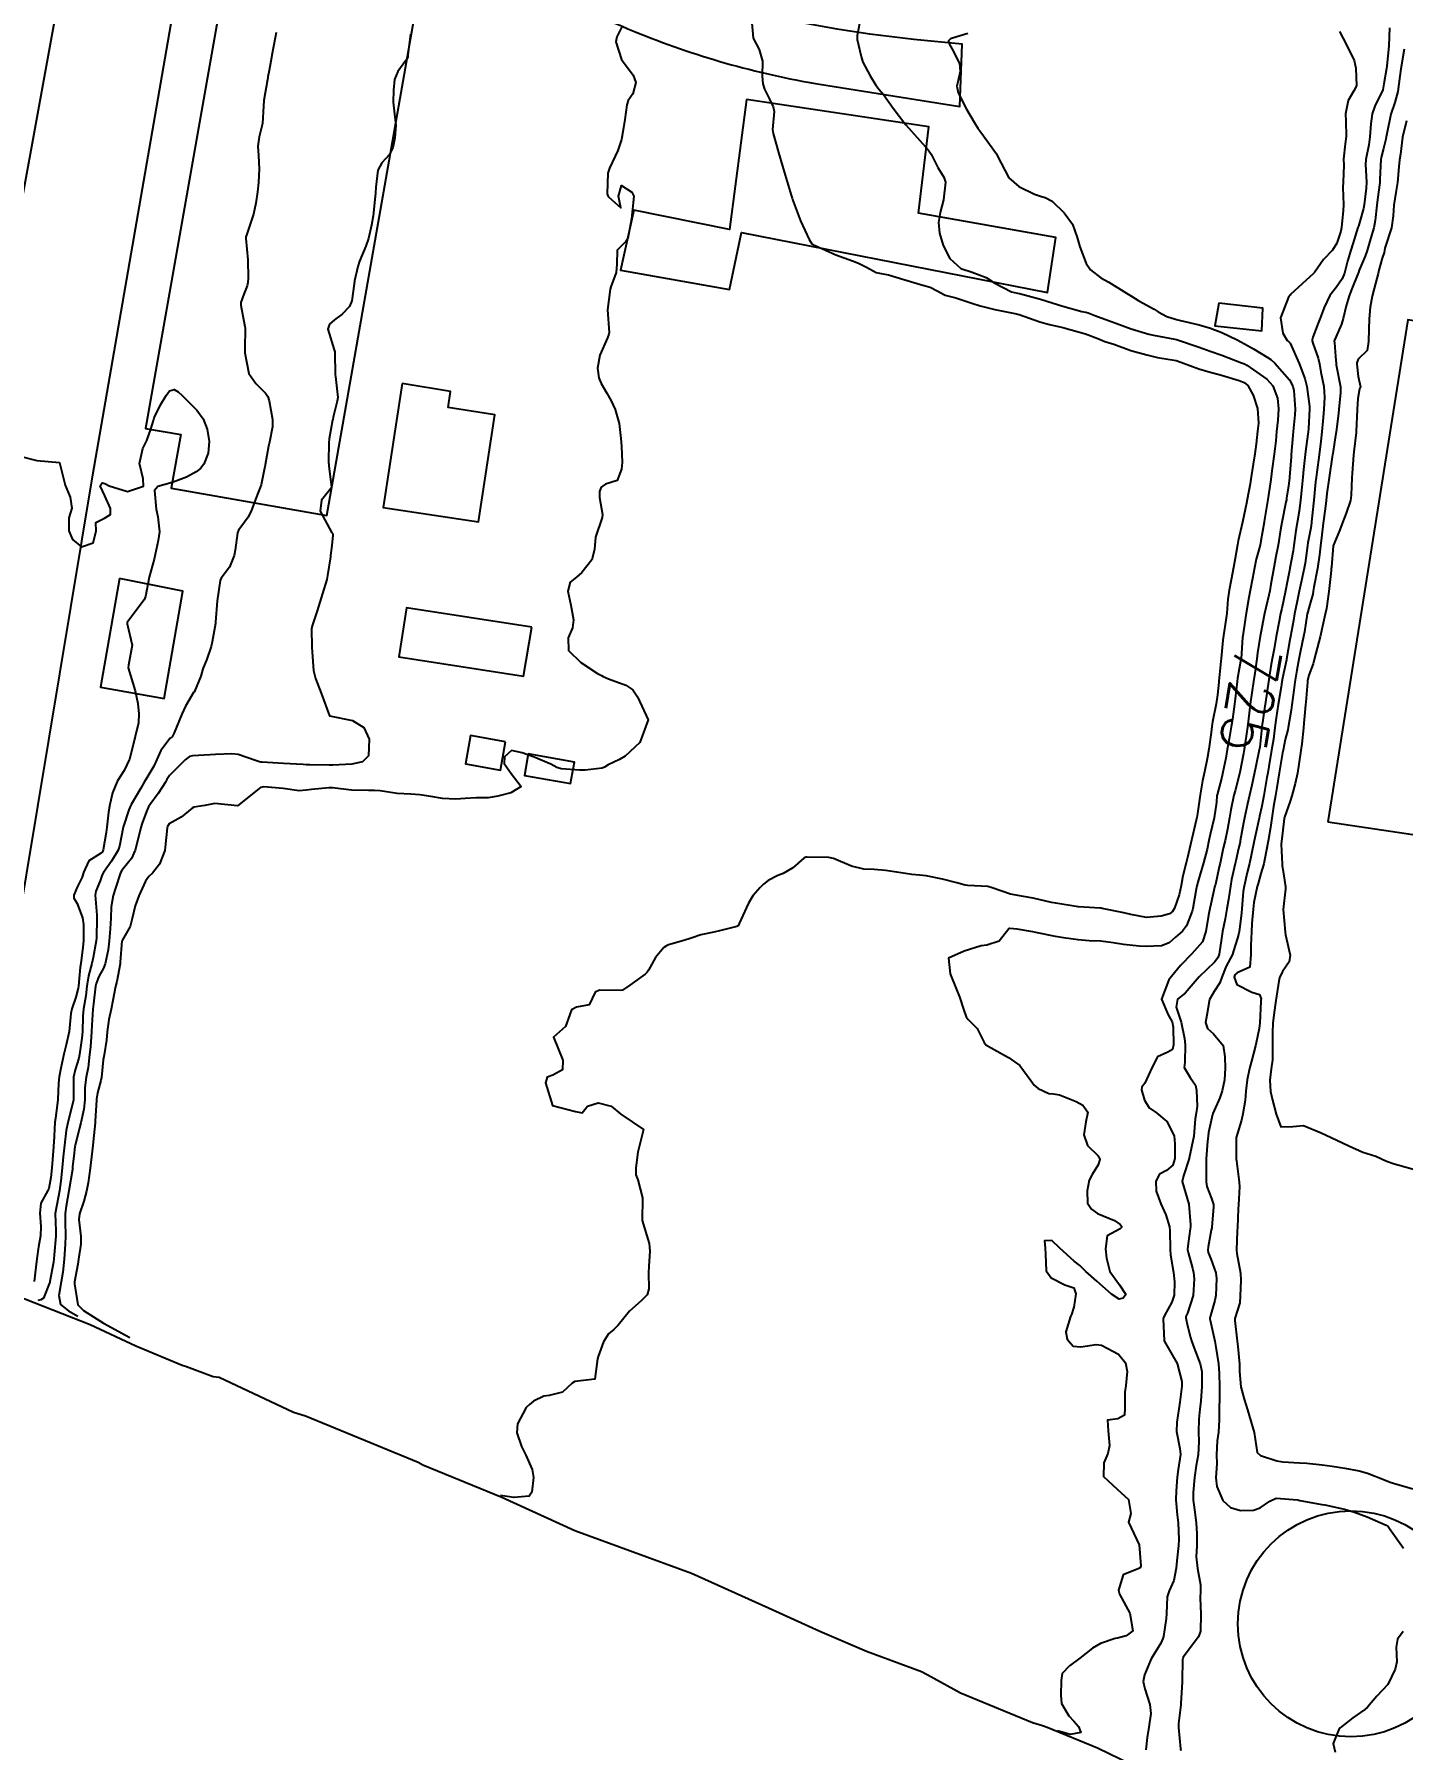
# Model space of a CAD drawing. Header units: metres. Extents: x 307586 to 320046, y 7427249 to 7434250.
# Drawn here: x 311264.2 to 311384.5, y 7431992 to 7432142.7 of the extents above; entities that cross this region are included whole.
import ezdxf
from ezdxf.enums import TextEntityAlignment as Align

# ---------------------------------------------------------------- set-up
doc = ezdxf.new("R2010")
doc.units = ezdxf.units.M
doc.header["$MEASUREMENT"] = 0
for name, color, linetype in [('Area', 45, 'Continuous'), ('Cotas', 45, 'Continuous'), ('Curvas de Nivel 1m', 11, 'Continuous'), ('Curvas de Nivel 5m', 15, 'Continuous'), ('Edificações', 30, 'Continuous'), ('Vias Primárias', 230, 'Continuous'), ('Vias Secundárias', 230, 'Continuous')]:
    doc.layers.add(name, color=color, linetype=linetype)
doc.styles.add('Style-STANDARD', font='STANDARD.shx')

msp = doc.modelspace()

# ---------------------------------------------------------------- linework, layer by layer
at = {"layer": 'Area'}
msp.add_polyline3d([(311360.7, 7431990.63, 725.04), (311357.69, 7431992.11, 735.19), (311353.27, 7431993.92, 726.09), (311352.84, 7431994.07, 726.26), (311351.96, 7431994.33, 726.15), (311345.65, 7431996.93, 726.16), (311342.72, 7431998.54, 726.35), (311342.21, 7431998.8, 726.41), (311337.37, 7432000.61, 726.44), (311333.29, 7432002.36, 726.53), (311328.76, 7432004.41, 726.55), (311322, 7432007.45, 726.74), (311311.76, 7432011.19, 726.9), (311305.33, 7432014.13, 727), (311298.38, 7432016.98, 727.11), (311297.98, 7432017.22, 727.08), (311288.09, 7432021.27, 727.14), (311287.03, 7432021.59, 727.19), (311280.49, 7432024.68, 727.39), (311279.96, 7432024.75, 727.35), (311277.63, 7432025.63, 727.4), (311277.23, 7432025.73, 727.49), (311273.18, 7432027.44, 727.46), (311269.16, 7432029.3, 727.58), (311262.59, 7432031.88, 731.27)], dxfattribs=at)
at = {"layer": 'Curvas de Nivel 1m', "flags": 128}
for points, elevation in [([(311315.95, 7432143.51), (311315.44, 7432142.52), (311315.36, 7432142.08), (311315.85, 7432140.52), (311316.88, 7432139.13), (311317.12, 7432138.51), (311316.86, 7432137.51), (311316.45, 7432136.92), (311316.33, 7432136.52), (311316.13, 7432135.23), (311316.03, 7432134.52), (311315.84, 7432133.49), (311315.52, 7432132.52), (311315.3, 7432132.02), (311314.79, 7432130.96), (311314.65, 7432130.53), (311314.59, 7432128.7), (311314.65, 7432128.53), (311314.69, 7432128.47), (311314.75, 7432128.42), (311315.78, 7432127.49), (311315.58, 7432128.52), (311315.86, 7432129.43), (311316.76, 7432128.86), (311316.94, 7432128.51), (311316.73, 7432126.51), (311316.42, 7432124.8), (311316.24, 7432124.51), (311315.48, 7432123.75), (311315.43, 7432122.52), (311315.39, 7432121.8), (311314.92, 7432120.53), (311314.86, 7432120.32), (311314.63, 7432118.53), (311314.77, 7432116.53), (311314.75, 7432116.39), (311314.61, 7432116.06), (311313.95, 7432114.54), (311313.74, 7432113.38), (311313.85, 7432112.54), (311314.06, 7432112.04), (311314.55, 7432111.2), (311314.93, 7432110.53), (311315.29, 7432109.77), (311315.65, 7432108.52), (311315.79, 7432107.22), (311315.86, 7432106.52), (311315.9, 7432105.1), (311315.85, 7432104.52), (311315.46, 7432103.52), (311314.45, 7432103.19), (311314.05, 7432102.93), (311313.92, 7432102.54), (311313.92, 7432102.02), (311314.19, 7432100.53), (311314.15, 7432100.27), (311313.57, 7432098.54), (311313.47, 7432097.46), (311313.23, 7432096.55), (311312.36, 7432095.42), (311311.91, 7432095.01), (311311.34, 7432094.57), (311311.12, 7432093.8), (311311.4, 7432092.57), (311311.62, 7432091.26), (311311.53, 7432090.57), (311311.17, 7432089.69), (311311.18, 7432088.57), (311312.27, 7432087.52), (311313.74, 7432086.54), (311314.09, 7432086.37), (311314.25, 7432086.3), (311314.7, 7432086.08), (311316.24, 7432085.52), (311316.86, 7432085.12), (311317.25, 7432084.49), (311318.2, 7432082.48), (311317.47, 7432080.49), (311316.17, 7432079.3), (311315.67, 7432079.01), (311314.69, 7432078.52), (311314.36, 7432078.33), (311314.16, 7432078.22), (311312.66, 7432078.05), (311312.16, 7432078.06), (311310.56, 7432078.17), (311310.16, 7432078.28), (311309.64, 7432078.59), (311308.17, 7432079.2), (311307.13, 7432079.57), (311306.17, 7432079.78), (311305.58, 7432079.22), (311305.54, 7432078.64), (311306.15, 7432077.77), (311307.03, 7432076.62), (311306.13, 7432076.08), (311304.99, 7432075.78), (311304.12, 7432075.63), (311303.09, 7432075.63), (311302.12, 7432075.57), (311301.3, 7432075.51), (311300.12, 7432075.58), (311299.1, 7432075.74), (311298.12, 7432075.9), (311297.34, 7432075.95), (311296.13, 7432076.02), (311294.65, 7432076.24), (311294.13, 7432076.28), (311293.62, 7432076.27), (311292.13, 7432076.31), (311290.45, 7432076.5), (311290.13, 7432076.51), (311288.61, 7432076.35), (311288.13, 7432076.29), (311287.53, 7432076.25), (311286.13, 7432076.44), (311284.41, 7432076.6), (311284.13, 7432076.52), (311282.11, 7432074.92), (311280.11, 7432075.13), (311279.95, 7432075.11), (311279.22, 7432074.95), (311278.26, 7432074.81), (311278.11, 7432074.71), (311277.15, 7432073.92), (311276.09, 7432073.35), (311275.96, 7432073.12), (311275.93, 7432072.99), (311275.76, 7432071.29), (311275.72, 7432070.99), (311275.25, 7432069.8), (311274.63, 7432069), (311274.32, 7432068.72), (311274.03, 7432068.31), (311273.42, 7432067.02), (311273.1, 7432066.12), (311272.85, 7432065.03), (311272.68, 7432064.33), (311271.96, 7432063.1), (311271.95, 7432063.05), (311271.8, 7432061.19), (311271.78, 7432061.04), (311271.49, 7432059.48), (311271.39, 7432059.05), (311271.14, 7432057.81), (311270.99, 7432057.05), (311270.8, 7432056.13), (311270.66, 7432055.05), (311270.58, 7432054.33), (311270.38, 7432053.05), (311270.31, 7432052.59), (311270.16, 7432051.06), (311270.1, 7432050.77), (311269.8, 7432049.71), (311269.72, 7432049.13), (311269.72, 7432049.06), (311269.59, 7432047.25), (311269.58, 7432047.06), (311269.42, 7432045.4), (311269.38, 7432045.06), (311269.21, 7432043.59), (311269.15, 7432043.07), (311268.98, 7432041.8), (311268.83, 7432041.07), (311268.59, 7432040.17), (311268.22, 7432039.07), (311268.16, 7432038.58), (311268.32, 7432037.07), (311268.32, 7432036.4), (311268.13, 7432035.08), (311268.06, 7432034.64), (311267.79, 7432033.08), (311267.78, 7432032.9), (311268.08, 7432031.08), (311268.58, 7432030.57), (311270.33, 7432029.46), (311272.64, 7432028.19)], 728), ([(311327.27, 7432144.06), (311327.41, 7432142.38), (311327.95, 7432141.41), (311328.23, 7432140.37), (311328.2, 7432139.06), (311328.27, 7432138.37), (311328.42, 7432137.92), (311328.86, 7432137.02), (311329.18, 7432136.36), (311329.26, 7432135.95), (311329.13, 7432134.36), (311329.17, 7432134.02), (311329.65, 7432132.35), (311329.99, 7432131.15), (311330.22, 7432130.35), (311330.77, 7432128.59), (311330.85, 7432128.34), (311330.88, 7432128.22), (311331.57, 7432126.33), (311332.35, 7432124.69), (311332.58, 7432124.32), (311332.71, 7432124.23), (311332.86, 7432124.17), (311334.7, 7432123.36), (311336.14, 7432122.83), (311336.69, 7432122.62), (311337.37, 7432122.26), (311338.24, 7432121.81), (311338.68, 7432121.71), (311339.31, 7432121.6), (311340.67, 7432121.19), (311342.13, 7432120.74), (311342.67, 7432120.59), (311342.97, 7432120.5), (311343.6, 7432120.19), (311344.29, 7432119.8), (311344.66, 7432119.71), (311345.24, 7432119.58), (311346.65, 7432119.11), (311347.38, 7432118.87), (311348.65, 7432118.55), (311350.58, 7432118.17), (311350.64, 7432118.15), (311350.81, 7432118.1), (311352.63, 7432117.45), (311353.47, 7432117.23), (311354.63, 7432116.95), (311356.1, 7432116.56), (311356.62, 7432116.4), (311357.72, 7432116.01), (311358.33, 7432115.73), (311358.61, 7432115.64), (311359.11, 7432115.49), (311360.6, 7432114.94), (311362.02, 7432114.55), (311362.6, 7432114.41), (311362.97, 7432114.33), (311364.59, 7432114.05), (311365, 7432113.93), (311366.58, 7432113.33), (311367.37, 7432113.11), (311368.58, 7432112.76), (311370.14, 7432112.3), (311370.57, 7432112.13), (311370.91, 7432111.86), (311371.37, 7432111.03), (311371.75, 7432109.85), (311371.82, 7432108.56), (311371.74, 7432107.85), (311371.62, 7432106.73), (311371.51, 7432105.85), (311371.37, 7432104.96), (311371.2, 7432103.85), (311371.09, 7432103.22), (311370.83, 7432101.86), (311370.77, 7432101.53), (311370.42, 7432099.86), (311370.05, 7432098.22), (311369.98, 7432097.86), (311369.74, 7432096.51), (311369.64, 7432095.87), (311369.44, 7432094.79), (311369.25, 7432093.87), (311369.14, 7432093.08), (311369.04, 7432091.87), (311368.96, 7432091.23), (311368.75, 7432089.88), (311368.7, 7432089.47), (311368.55, 7432087.88), (311368.53, 7432087.63), (311368.36, 7432085.88), (311368.35, 7432085.78), (311368.24, 7432084.69), (311368.12, 7432083.88), (311367.79, 7432082.3), (311367.73, 7432081.89), (311367.68, 7432081.37), (311367.47, 7432079.89), (311367.33, 7432079.05), (311367.09, 7432077.9), (311366.92, 7432077.13), (311366.72, 7432075.9), (311366.46, 7432074.25), (311366.4, 7432073.91), (311366.35, 7432073.66), (311366.09, 7432072.52), (311365.97, 7432072.03), (311365.94, 7432071.91), (311365.59, 7432070.39), (311365.48, 7432069.92), (311365.19, 7432068.78), (311365.03, 7432067.92), (311364.85, 7432067.1), (311364.44, 7432065.93), (311364.29, 7432065.65), (311364.01, 7432065.43), (311363.29, 7432065.22), (311362, 7432065.12), (311360.62, 7432065.37), (311360.01, 7432065.52), (311358.1, 7432065.91), (311358.01, 7432065.93), (311357.95, 7432065.93), (311356.47, 7432066.02), (311356.01, 7432066.05), (311355.99, 7432066.05), (311354.02, 7432066.36), (311353.64, 7432066.44), (311352.02, 7432066.81), (311351.17, 7432066.95), (311350.03, 7432067.17), (311348.42, 7432067.73), (311348.04, 7432067.83), (311346.28, 7432067.91), (311346.04, 7432067.95), (311345.32, 7432068.16), (311344.05, 7432068.48), (311342.63, 7432068.77), (311342.05, 7432068.84), (311341.36, 7432068.9), (311340.05, 7432069.08), (311339.04, 7432069.24), (311338.05, 7432069.32), (311337.16, 7432069.36), (311336.06, 7432069.63), (311334.49, 7432070.29), (311334.06, 7432070.39), (311332.16, 7432070.41), (311332.06, 7432070.4), (311332, 7432070.39), (311331.87, 7432070.32), (311330.91, 7432069.48), (311330.05, 7432068.99), (311329.59, 7432068.8), (311328.73, 7432068.35), (311328.34, 7432068.05), (311328.03, 7432067.76), (311327.38, 7432067.01), (311327.01, 7432066.37), (311326.18, 7432064.57), (311326.09, 7432064.39), (311326.04, 7432064.34), (311325.99, 7432064.32), (311324.46, 7432063.93), (311323.98, 7432063.83), (311322.83, 7432063.58), (311321.98, 7432063.29), (311321.33, 7432063.09), (311319.97, 7432062.7), (311319.8, 7432062.63), (311319.58, 7432062.46), (311318.84, 7432061.59), (311318.22, 7432060.48), (311318.12, 7432060.3), (311317.94, 7432060.13), (311316.58, 7432059.15), (311315.93, 7432058.73), (311315.74, 7432058.7), (311313.92, 7432058.72), (311313.55, 7432058.54), (311313.01, 7432057.44), (311311.9, 7432057.23), (311311.47, 7432056.99), (311311.31, 7432056.57), (311310.93, 7432055.52), (311309.87, 7432054.58), (311310.7, 7432052.57), (311310.68, 7432051.72), (311309.83, 7432051.24), (311309.33, 7432051.08), (311309.17, 7432050.59), (311309.8, 7432048.58), (311311.8, 7432048.06), (311312.39, 7432047.95), (311312.87, 7432048.54), (311313.81, 7432048.83), (311314.93, 7432048.52), (311315.79, 7432047.81), (311317.77, 7432046.48), (311317.28, 7432044.49), (311317.12, 7432043.1), (311317.1, 7432042.49), (311317.29, 7432042.05), (311317.7, 7432040.48), (311317.68, 7432038.48), (311318.29, 7432036.47), (311318.35, 7432035.77), (311318.24, 7432034.47), (311318.21, 7432033.88), (311318.25, 7432032.47), (311318.12, 7432031.95), (311317.59, 7432031.42), (311316.56, 7432030.5), (311315.57, 7432029.28), (311315.18, 7432028.9), (311314.7, 7432028.52), (311314.27, 7432027.81), (311313.8, 7432026.53), (311313.74, 7432026.32), (311313.51, 7432024.53), (311311.74, 7432024.32), (311311.51, 7432024.18), (311310.67, 7432023.39), (311309.49, 7432023.11), (311309.03, 7432023.05), (311308.11, 7432022.59), (311307.76, 7432022.32), (311307.48, 7432022.03), (311306.7, 7432020.61), (311306.66, 7432019.81), (311307.05, 7432018.61), (311307.43, 7432017.84), (311308, 7432016.59), (311308.11, 7432015.88), (311307.96, 7432014.59), (311307.75, 7432014.24), (311306.38, 7432014.12), (311305.21, 7432014.3)], 727), ([(311336.87, 7432144.27), (311336.57, 7432142.64), (311336.56, 7432142.27), (311336.91, 7432140.79), (311337.02, 7432140.38), (311337.06, 7432140.27), (311337.7, 7432139.07), (311338.2, 7432138.25), (311338.5, 7432137.87), (311338.87, 7432137.43), (311339.73, 7432136.23), (311340.84, 7432134.79), (311341.35, 7432134.21), (311342.81, 7432132.59), (311343.06, 7432132.2), (311343.64, 7432131.03), (311344.18, 7432130.18), (311344.33, 7432129.73), (311344.14, 7432128.18), (311343.85, 7432127.08), (311343.71, 7432126.19), (311343.79, 7432125.25), (311344.13, 7432124.18), (311344.7, 7432123.02), (311345.67, 7432122.16), (311346.68, 7432121.82), (311347.89, 7432121.35), (311348.67, 7432120.86), (311350.14, 7432120.11), (311350.66, 7432119.98), (311350.82, 7432119.94), (311352.66, 7432119.44), (311353.71, 7432119.12), (311354.65, 7432118.84), (311356.3, 7432118.38), (311356.65, 7432118.31), (311356.87, 7432118.25), (311357.46, 7432118.02), (311358.64, 7432117.59), (311359.29, 7432117.33), (311360.63, 7432116.84), (311362.19, 7432116.39), (311362.62, 7432116.29), (311364.49, 7432115.93), (311364.6, 7432115.91), (311364.61, 7432115.91), (311364.64, 7432115.9), (311366.61, 7432115.24), (311367.6, 7432114.89), (311368.6, 7432114.52), (311370.35, 7432113.86), (311370.59, 7432113.76), (311370.81, 7432113.64), (311372.57, 7432112.43), (311373.1, 7432111.83), (311373.49, 7432110.76), (311373.58, 7432109.82), (311373.54, 7432108.83), (311373.43, 7432107.83), (311373.35, 7432106.99), (311373.22, 7432105.83), (311373.02, 7432104.37), (311372.94, 7432103.83), (311372.89, 7432103.41), (311372.64, 7432101.84), (311372.43, 7432100.45), (311372.34, 7432099.92), (311372.33, 7432099.84), (311372.05, 7432098.2), (311371.97, 7432097.84), (311371.63, 7432096.6), (311371.48, 7432095.85), (311371.32, 7432094.9), (311371.11, 7432093.85), (311370.98, 7432093.22), (311370.76, 7432091.86), (311370.7, 7432091.48), (311370.45, 7432089.86), (311370.44, 7432089.72), (311370.3, 7432087.86), (311370.28, 7432087.78), (311369.99, 7432086.13), (311369.95, 7432085.86), (311369.77, 7432084.33), (311369.71, 7432083.87), (311369.54, 7432082.54), (311369.43, 7432081.87), (311369.25, 7432080.81), (311369.09, 7432079.87), (311368.95, 7432079.1), (311368.7, 7432077.87), (311368.6, 7432077.43), (311368.19, 7432075.88), (311368.18, 7432075.83), (311368.13, 7432075.25), (311367.93, 7432073.88), (311367.59, 7432072.39), (311367.47, 7432071.89), (311367.31, 7432071.12), (311367, 7432069.9), (311366.56, 7432068.41), (311366.41, 7432067.9), (311366.35, 7432067.59), (311366.06, 7432065.91), (311366.01, 7432065.67), (311365.52, 7432064.39), (311365.15, 7432063.92), (311364.54, 7432063.37), (311363.98, 7432062.89), (311363.3, 7432062.61), (311361.97, 7432062.56), (311361.35, 7432062.59), (311359.97, 7432062.74), (311359.07, 7432062.89), (311357.98, 7432063.03), (311356.94, 7432063.05), (311355.98, 7432063.14), (311354.69, 7432063.33), (311353.98, 7432063.43), (311352.27, 7432063.8), (311351.99, 7432063.86), (311350.63, 7432064.09), (311349.99, 7432064.13), (311349.96, 7432064.13), (311349.9, 7432064.1), (311349.05, 7432063.04), (311347.97, 7432062.68), (311347.47, 7432062.63), (311345.96, 7432062.15), (311344.58, 7432061.54), (311344.74, 7432060.16), (311345.3, 7432058.78), (311345.56, 7432058.15), (311345.91, 7432057.06), (311346.13, 7432056.38), (311346.32, 7432056.14), (311347.11, 7432055.35), (311347.73, 7432054.12), (311347.87, 7432053.93), (311348.34, 7432053.65), (311349.85, 7432052.8), (311350.85, 7432052.09), (311351.83, 7432050.78), (311352.12, 7432050.37), (311352.46, 7432050.07), (311353.4, 7432049.64), (311353.82, 7432049.6), (311354.35, 7432049.51), (311355.81, 7432048.95), (311356.4, 7432048.61), (311356.84, 7432048.01), (311356.66, 7432047.15), (311356.48, 7432046.02), (311356.81, 7432045.06), (311357.75, 7432044.15), (311357.86, 7432044), (311357.9, 7432043.85), (311357.74, 7432043.38), (311357.22, 7432042.52), (311356.94, 7432042.01), (311356.78, 7432041.08), (311356.81, 7432040.01), (311357.15, 7432039.46), (311357.69, 7432039.1), (311359.18, 7432038.49), (311359.68, 7432038.13), (311359.78, 7432037.98), (311359.8, 7432037.86), (311359.68, 7432037.75), (311358.54, 7432037.12), (311358.4, 7432035.99), (311358.48, 7432035.16), (311358.76, 7432033.99), (311359.62, 7432032.83), (311360.18, 7432031.97), (311359.93, 7432031.64), (311359.6, 7432031.55), (311358.91, 7432031.99), (311357.62, 7432033.16), (311356.65, 7432034.01), (311356.14, 7432034.52), (311355.64, 7432034.89), (311354.38, 7432036.04), (311353.66, 7432036.73), (311353.04, 7432036.68), (311353.09, 7432036.06), (311353.12, 7432035.53), (311353.17, 7432034.06), (311353.62, 7432033.44), (311354.82, 7432032.83), (311355.61, 7432032.57), (311355.79, 7432032.03), (311355.59, 7432030.87), (311355.39, 7432030.23), (311355.32, 7432030.03), (311354.91, 7432028.69), (311355.03, 7432028.04), (311355.55, 7432027.43), (311356.21, 7432027.37), (311357.56, 7432027.59), (311358.03, 7432027.52), (311359.54, 7432026.73), (311360.14, 7432025.97), (311360.29, 7432025.21), (311360.17, 7432023.97), (311360.09, 7432023.39), (311360.08, 7432021.97), (311360.07, 7432021.38), (311359.47, 7432021.04), (311358.55, 7432020.92), (311358.62, 7432019.99), (311358.74, 7432018.69), (311358.6, 7432017.99), (311358.23, 7432017.19), (311358.21, 7432015.99), (311359.4, 7432014.88), (311360.42, 7432013.97), (311360.62, 7432012.72), (311360.42, 7432011.97), (311361.34, 7432009.96), (311361.5, 7432008.13), (311361.43, 7432007.96), (311361.37, 7432007.91), (311361.32, 7432007.9), (311359.94, 7432007.34), (311359.54, 7432005.98), (311359.61, 7432005.65), (311360.54, 7432003.97), (311360.79, 7432002.42), (311360.2, 7432001.97), (311359.43, 7432001.78), (311359.24, 7432001.74), (311357.94, 7432001.29), (311357.23, 7432000.89), (311356.12, 7432000.02), (311355.22, 7431999.34), (311354.59, 7431998.65), (311354.49, 7431998.04), (311354.45, 7431996.77), (311354.52, 7431996.04), (311355.16, 7431994.94), (311355.6, 7431994.47), (311356.01, 7431994.02), (311356.23, 7431993.47), (311355.29, 7431993.31), (311354.17, 7431993.63)], 726), ([(311383.36, 7432143.3), (311383.28, 7432141.71), (311383.12, 7432139.94), (311383.09, 7432139.72), (311382.89, 7432138.55), (311382.75, 7432137.86), (311382.69, 7432137.72), (311382.08, 7432136.51), (311381.83, 7432135.73), (311381.72, 7432134.85), (311381.63, 7432133.73), (311381.52, 7432133.03), (311381.27, 7432131.74), (311381.25, 7432131.28), (311381.33, 7432129.73), (311381.31, 7432129.2), (311381.12, 7432127.74), (311381.06, 7432127.43), (311380.74, 7432126.29), (311380.61, 7432125.87), (311380.57, 7432125.74), (311380.13, 7432124.33), (311379.95, 7432123.75), (311379.66, 7432122.78), (311379.4, 7432121.75), (311379.19, 7432121.24), (311378.67, 7432120.49), (311378.11, 7432119.77), (311377.61, 7432118.73), (311377.25, 7432117.78), (311377.08, 7432117.34), (311376.62, 7432116.1), (311376.54, 7432115.87), (311376.54, 7432115.79), (311376.61, 7432115.6), (311377.07, 7432114.26), (311377.18, 7432113.78), (311377.32, 7432113.04), (311377.57, 7432111.77), (311377.63, 7432110.85), (311377.58, 7432109.77), (311377.5, 7432108.74), (311377.41, 7432107.78), (311377.31, 7432106.98), (311377.16, 7432105.78), (311376.96, 7432104.26), (311376.89, 7432103.78), (311376.84, 7432103.41), (311376.69, 7432101.79), (311376.5, 7432099.87), (311376.49, 7432099.79), (311376.42, 7432099.35), (311376.17, 7432098.03), (311376.14, 7432097.79), (311375.93, 7432096.24), (311375.85, 7432095.8), (311375.58, 7432094.58), (311375.41, 7432093.8), (311375.22, 7432092.92), (311375.01, 7432091.8), (311374.91, 7432091.21), (311374.65, 7432089.81), (311374.59, 7432089.51), (311374.29, 7432087.81), (311374.28, 7432087.75), (311373.94, 7432086.13), (311373.89, 7432085.82), (311373.82, 7432085.39), (311373.57, 7432083.82), (311373.39, 7432082.65), (311373.28, 7432081.82), (311373.14, 7432080.78), (311372.99, 7432079.83), (311372.73, 7432078.39), (311372.64, 7432077.83), (311372.57, 7432077.42), (311372.3, 7432075.84), (311372.12, 7432074.9), (311371.93, 7432074.02), (311371.89, 7432073.84), (311371.56, 7432072.38), (311371.45, 7432071.85), (311371.22, 7432070.7), (311371.03, 7432069.85), (311370.84, 7432069.07), (311370.57, 7432067.85), (311370.5, 7432067.4), (311370.36, 7432065.86), (311370.33, 7432065.53), (311370.13, 7432063.86), (311370.11, 7432063.74), (311369.98, 7432063.3), (311369.65, 7432062.18), (311369.54, 7432061.86), (311369, 7432060.82), (311368.6, 7432059.87), (311368.44, 7432059.37), (311367.93, 7432058.6), (311367.54, 7432057.89), (311367.28, 7432056.52), (311367.18, 7432055.89), (311367.35, 7432055.35), (311367.88, 7432054.87), (311368.74, 7432053.87), (311368.87, 7432052.85), (311368.91, 7432051.87), (311368.86, 7432050.84), (311368.63, 7432049.87), (311368.43, 7432049.26), (311367.83, 7432047.88), (311367.82, 7432047.86), (311367.8, 7432047.79), (311367.45, 7432046.21), (311367.4, 7432045.89), (311367.34, 7432045.46), (311367.24, 7432043.89), (311367.23, 7432042.39), (311367.22, 7432041.89), (311367.3, 7432041.47), (311367.71, 7432040.42), (311367.87, 7432039.88), (311367.89, 7432039.69), (311367.73, 7432037.88), (311367.72, 7432037.84), (311367.68, 7432037.64), (311367.4, 7432036.15), (311367.38, 7432035.88), (311367.42, 7432035.66), (311367.65, 7432035.1), (311368.07, 7432033.88), (311368.13, 7432033.37), (311368.08, 7432031.88), (311368.01, 7432031.46), (311367.58, 7432030.01), (311367.55, 7432029.88), (311367.55, 7432029.85), (311367.58, 7432029.73), (311367.99, 7432027.88), (311368.09, 7432027.34), (311368.32, 7432025.87), (311368.37, 7432025.02), (311368.41, 7432023.87), (311368.41, 7432022.96), (311368.39, 7432021.87), (311368.39, 7432020.95), (311368.33, 7432019.87), (311368.2, 7432019.12), (311368.14, 7432017.87), (311368.17, 7432017.13), (311368.09, 7432015.87), (311368.17, 7432015.11), (311368.71, 7432013.87), (311369.38, 7432013.25), (311370.25, 7432012.98), (311371.38, 7432013.03), (311371.98, 7432013.23), (311372.82, 7432013.82), (311373.4, 7432014.08), (311375.27, 7432013.92), (311375.39, 7432013.89), (311375.48, 7432013.87), (311375.95, 7432013.78), (311377.39, 7432013.53), (311377.66, 7432013.48), (311379.38, 7432013.11), (311380.27, 7432012.84), (311381.37, 7432012.43), (311383.04, 7432011.69), (311383.24, 7432011.57), (311383.36, 7432011.42), (311384.58, 7432009.68)], 723), ([(311297.32, 7432142.74), (311297.08, 7432140.93), (311297.07, 7432140.75), (311297.04, 7432140.6), (311296.9, 7432140.44), (311296.18, 7432139.46), (311295.9, 7432138.76), (311295.8, 7432137.82), (311295.78, 7432136.76), (311295.89, 7432135.71), (311296.02, 7432134.76), (311295.94, 7432133.63), (311295.74, 7432132.76), (311295.42, 7432132.14), (311294.79, 7432131.44), (311294.44, 7432130.78), (311294.25, 7432129.29), (311294.23, 7432128.78), (311294.18, 7432128.21), (311294.02, 7432126.78), (311293.89, 7432125.95), (311293.62, 7432124.79), (311293.37, 7432124.12), (311292.82, 7432122.8), (311292.68, 7432122.33), (311292.4, 7432121.07), (311292.36, 7432120.8), (311292.14, 7432119.31), (311291.94, 7432118.81), (311291.31, 7432118.13), (311290.62, 7432117.63), (311290.18, 7432117.26), (311290.05, 7432116.83), (311290.59, 7432114.99), (311290.65, 7432114.82), (311290.66, 7432114.75), (311290.7, 7432112.82), (311290.71, 7432112.67), (311290.91, 7432110.82), (311290.87, 7432110.48), (311290.52, 7432109.07), (311290.47, 7432108.86), (311290.46, 7432108.82), (311290.15, 7432107.17), (311290.12, 7432106.82), (311290.11, 7432105.19), (311290.13, 7432104.82), (311290.35, 7432102.91), (311290.32, 7432102.82), (311289.48, 7432101.78), (311289.37, 7432100.83), (311290.39, 7432098.93), (311290.47, 7432098.82), (311290.49, 7432098.72), (311290.38, 7432097.8), (311290.28, 7432096.92), (311290.27, 7432096.82), (311290.02, 7432095.16), (311289.95, 7432094.82), (311289.58, 7432093.59), (311289.33, 7432092.83), (311289.09, 7432092.05), (311288.68, 7432090.84), (311288.62, 7432090.51), (311288.65, 7432088.84), (311288.67, 7432088.44), (311288.78, 7432086.83), (311288.96, 7432086.12), (311289.47, 7432084.83), (311290.2, 7432082.82), (311292.2, 7432082.42), (311293.21, 7432081.8), (311293.68, 7432080.78), (311293.61, 7432079.33), (311293.1, 7432078.79), (311292.15, 7432078.59), (311290.47, 7432078.5), (311290.15, 7432078.51), (311288.45, 7432078.53), (311288.15, 7432078.54), (311287.86, 7432078.55), (311286.15, 7432078.64), (311284.27, 7432078.77), (311284.15, 7432078.77), (311284.04, 7432078.78), (311283.69, 7432078.9), (311282.16, 7432079.44), (311281.6, 7432079.49), (311280.16, 7432079.43), (311279.7, 7432079.4), (311278.16, 7432079.33), (311277.88, 7432079.25), (311277.51, 7432078.97), (311276.14, 7432077.58), (311275.9, 7432077.23), (311275.77, 7432076.99), (311275.12, 7432076), (311274.39, 7432075.01), (311274.28, 7432074.83), (311274.1, 7432074.43), (311273.72, 7432073.39), (311273.6, 7432073.02), (311273.45, 7432072.39), (311273.11, 7432071.02), (311272.8, 7432070.29), (311272.04, 7432069.36), (311271.9, 7432069.18), (311271.82, 7432069.04), (311271.37, 7432067.69), (311271.18, 7432067.05), (311271.01, 7432066.04), (311270.96, 7432065.05), (311270.91, 7432064.12), (311270.82, 7432063.05), (311270.73, 7432062.28), (311270.48, 7432061.05), (311270.34, 7432060.65), (311269.93, 7432059.92), (311269.67, 7432059.31), (311269.62, 7432059.06), (311269.45, 7432057.52), (311269.39, 7432057.06), (311269.29, 7432055.65), (311269.26, 7432055.07), (311269.17, 7432053.75), (311269.11, 7432053.07), (311268.98, 7432051.92), (311268.81, 7432051.07), (311268.7, 7432050.18), (311268.69, 7432049.07), (311268.6, 7432048.25), (311268.32, 7432047.07), (311268.21, 7432046.63), (311267.84, 7432045.08), (311267.82, 7432045.01), (311267.74, 7432044.41), (311267.61, 7432043.19), (311267.61, 7432043.08), (311267.59, 7432042.95), (311267.29, 7432041.09), (311267.04, 7432039.73), (311266.95, 7432039.09), (311266.96, 7432038.38), (311267, 7432037.09), (311266.97, 7432036.41), (311266.86, 7432035.09), (311266.76, 7432033.95), (311266.61, 7432033.09), (311266.39, 7432031.89), (311266.56, 7432031.1), (311267.26, 7432030.53), (311268.06, 7432030.08)], 729), ([(311378.94, 7432142.97), (311379.6, 7432141.75), (311380.23, 7432140.43), (311380.4, 7432139.75), (311380.44, 7432138.19), (311380.22, 7432137.75), (311379.7, 7432136.92), (311379.47, 7432135.75), (311379.5, 7432135.1), (311379.54, 7432133.75), (311379.46, 7432133.12), (311379.31, 7432131.75), (311379.32, 7432131.24), (311379.27, 7432129.76), (311379.25, 7432129.28), (311379.29, 7432127.75), (311379.26, 7432127.25), (311379.13, 7432125.76), (311379.07, 7432125.42), (311378.72, 7432124.38), (311378.34, 7432123.77), (311377.55, 7432122.93), (311376.76, 7432121.79), (311376.68, 7432121.7), (311375.67, 7432120.81), (311374.66, 7432119.87), (311374.61, 7432119.81), (311374.48, 7432119.64), (311373.76, 7432117.82), (311373.96, 7432116.48), (311374.36, 7432115.81), (311374.51, 7432115.71), (311374.61, 7432115.6), (311375.4, 7432113.8), (311375.9, 7432112.47), (311376.08, 7432111.79), (311376.31, 7432110.02), (311376.32, 7432109.79), (311376.23, 7432108.09), (311376.2, 7432107.79), (311376, 7432106.29), (311375.94, 7432105.8), (311375.79, 7432104.49), (311375.72, 7432103.8), (311375.61, 7432102.64), (311375.52, 7432101.8), (311375.4, 7432100.83), (311375.22, 7432099.8), (311375.11, 7432099.11), (311374.93, 7432097.8), (311374.87, 7432097.34), (311374.6, 7432095.81), (311374.57, 7432095.61), (311374.36, 7432094.57), (311374.21, 7432093.81), (311373.88, 7432092.27), (311373.78, 7432091.82), (311373.65, 7432091.15), (311373.39, 7432089.82), (311373.2, 7432088.73), (311373.03, 7432087.83), (311372.91, 7432087.19), (311372.71, 7432085.83), (311372.44, 7432084.04), (311372.41, 7432083.84), (311372.38, 7432083.69), (311372.21, 7432082.44), (311372.13, 7432081.91), (311372.13, 7432081.84), (311371.94, 7432080.09), (311371.9, 7432079.84), (311371.6, 7432078.42), (311371.48, 7432077.85), (311371.25, 7432076.75), (311371.04, 7432075.85), (311370.87, 7432075.1), (311370.61, 7432073.86), (311370.52, 7432073.44), (311370.23, 7432071.86), (311370.21, 7432071.73), (311370.08, 7432071.16), (311369.83, 7432070.09), (311369.78, 7432069.86), (311369.46, 7432068.45), (311369.36, 7432067.87), (311369.2, 7432066.69), (311369.06, 7432065.87), (311368.9, 7432064.98), (311368.68, 7432063.87), (311368.58, 7432063.27), (311368.38, 7432061.88), (311368.27, 7432061.57), (311367.96, 7432061.17), (311366.61, 7432059.9), (311365.93, 7432059.08), (311365.39, 7432058.45), (311364.71, 7432057.92), (311364.6, 7432057.24), (311365.04, 7432055.92), (311365.33, 7432054.46), (311365.38, 7432053.91), (311365.37, 7432052.39), (311365.31, 7432051.92), (311365.83, 7432051.06), (311366.3, 7432050.38), (311366.38, 7432049.9), (311366.44, 7432048.53), (311366.35, 7432047.9), (311366.28, 7432047.42), (311366.16, 7432045.9), (311365.75, 7432043.96), (311365.74, 7432043.92), (311365.24, 7432042.41), (311365.13, 7432041.92), (311365.7, 7432039.91), (311365.87, 7432038.09), (311365.86, 7432037.91), (311365.84, 7432037.75), (311365.66, 7432036.47), (311365.59, 7432035.97), (311365.6, 7432035.91), (311365.65, 7432035.67), (311366.03, 7432034.29), (311366.12, 7432033.9), (311366.18, 7432033.34), (311366.09, 7432031.9), (311365.59, 7432030.32), (311365.46, 7432030.04), (311365.44, 7432029.91), (311365.58, 7432029.22), (311365.87, 7432028.2), (311365.95, 7432027.9), (311366.19, 7432027.26), (311366.71, 7432025.89), (311366.84, 7432025.2), (311366.86, 7432023.89), (311366.77, 7432022.62), (311366.68, 7432021.89), (311366.59, 7432021.01), (311366.56, 7432019.89), (311366.59, 7432019.03), (311366.52, 7432017.89), (311366.37, 7432016.95), (311366.2, 7432015.9), (311366.08, 7432014.58), (311366.09, 7432013.9), (311366.2, 7432013.08), (311366.36, 7432011.89), (311366.42, 7432010.96), (311366.4, 7432009.89), (311366.37, 7432008.93), (311366.46, 7432007.89), (311366.73, 7432006.46), (311366.75, 7432005.89), (311366.72, 7432005.32), (311366.78, 7432003.89), (311366.75, 7432002.38), (311366.57, 7432001.89), (311365.22, 7432000.1), (311365.17, 7431999.96), (311365.16, 7431999.91), (311365.13, 7431997.98), (311365.13, 7431997.91), (311365.02, 7431996.07), (311365.01, 7431995.91), (311364.8, 7431994.27), (311364.79, 7431993.91), (311364.99, 7431992.04), (311365, 7431991.91)], 724), ([(311384.65, 7432141.43), (311384.34, 7432139.7), (311384.25, 7432139.05), (311384.08, 7432137.7), (311383.82, 7432136.75), (311383.46, 7432135.71), (311383.11, 7432133.99), (311383.06, 7432133.72), (311383.03, 7432133.52), (311382.82, 7432132.71), (311382.62, 7432131.91), (311382.59, 7432131.72), (311382.51, 7432130), (311382.49, 7432129.72), (311382.29, 7432128.2), (311382.24, 7432127.73), (311382.09, 7432126.38), (311381.96, 7432125.73), (311381.68, 7432124.77), (311381.37, 7432123.73), (311381.2, 7432123.24), (311380.69, 7432121.99), (311380.62, 7432121.81), (311380.59, 7432121.74), (311380.05, 7432120.36), (311379.81, 7432119.75), (311379.55, 7432118.86), (311379.27, 7432117.75), (311379.12, 7432117.27), (311378.62, 7432116.1), (311378.51, 7432115.86), (311378.49, 7432115.76), (311378.5, 7432115.65), (311378.6, 7432114.42), (311378.65, 7432113.76), (311378.66, 7432113.69), (311379.04, 7432111.76), (311379.05, 7432111.26), (311378.9, 7432109.76), (311378.86, 7432109.44), (311378.67, 7432107.76), (311378.64, 7432107.64), (311378.51, 7432106.9), (311378.36, 7432105.9), (311378.34, 7432105.76), (311378.32, 7432105.59), (311378.05, 7432103.77), (311377.85, 7432102.37), (311377.79, 7432101.77), (311377.7, 7432101.04), (311377.53, 7432099.77), (311377.39, 7432098.75), (311377.28, 7432097.78), (311377.2, 7432096.97), (311377.03, 7432095.78), (311376.71, 7432094.14), (311376.65, 7432093.79), (311376.61, 7432093.53), (311376.34, 7432092.63), (311376.16, 7432091.96), (311376.12, 7432091.79), (311375.87, 7432090.23), (311375.8, 7432089.8), (311375.53, 7432088.56), (311375.39, 7432087.8), (311375.21, 7432086.86), (311375.04, 7432085.8), (311374.95, 7432085.1), (311374.77, 7432083.8), (311374.7, 7432083.33), (311374.45, 7432081.81), (311374.41, 7432081.6), (311374.19, 7432080.76), (311373.99, 7432079.81), (311373.94, 7432079.57), (311373.64, 7432077.82), (311373.44, 7432076.53), (311373.32, 7432075.82), (311373.16, 7432074.86), (311373.02, 7432073.83), (311372.9, 7432073.03), (311372.67, 7432071.83), (311372.37, 7432070.14), (311372.3, 7432069.84), (311372.05, 7432068.98), (311371.79, 7432068.1), (311371.73, 7432067.84), (311371.43, 7432066.44), (311371.36, 7432065.85), (311371.25, 7432064.59), (311371.21, 7432063.85), (311371.16, 7432062.67), (311371.17, 7432061.85), (311371.06, 7432060.75), (311369.95, 7432060.24), (311369.75, 7432060.06), (311369.7, 7432059.86), (311369.94, 7432059.21), (311371.24, 7432058.54), (311371.93, 7432058.33), (311372.06, 7432057.97), (311372.05, 7432057.84), (311372.04, 7432057.72), (311371.94, 7432055.84), (311371.89, 7432055.35), (311371.62, 7432054.1), (311371.57, 7432053.84), (311371.22, 7432052.48), (311371.05, 7432051.85), (311370.84, 7432050.84), (311370.72, 7432049.85), (311370.65, 7432049.02), (311370.47, 7432047.85), (311370.35, 7432047.3), (311369.89, 7432045.86), (311369.87, 7432045.76), (311369.88, 7432043.86), (311369.89, 7432043.72), (311370.12, 7432041.86), (311370.15, 7432041.43), (311370.07, 7432039.86), (311370.06, 7432039.5), (311369.99, 7432037.86), (311369.96, 7432037.57), (311369.89, 7432035.86), (311369.92, 7432035.59), (311370.24, 7432033.85), (311370.27, 7432033.2), (311370.23, 7432031.85), (311370.2, 7432031.25), (311369.76, 7432029.86), (311369.74, 7432029.7), (311369.95, 7432027.86), (311370.01, 7432027.41), (311370.17, 7432025.85), (311370.17, 7432025.22), (311370.27, 7432023.85), (311370.57, 7432022.78), (311370.87, 7432021.85), (311371.46, 7432019.84), (311371.71, 7432018.1), (311372, 7432017.83), (311373.44, 7432017.36), (311373.97, 7432017.27), (311375.43, 7432017.18), (311376.08, 7432017.14), (311377.43, 7432017.01), (311378.3, 7432016.89), (311379.43, 7432016.7), (311380.68, 7432016.47), (311381.42, 7432016.28), (311382.9, 7432015.7), (311383.26, 7432015.54), (311383.41, 7432015.48), (311383.71, 7432015.39), (311385.41, 7432014.9)], 722), ([(311384.85, 7432135.14), (311384.5, 7432133.69), (311384.31, 7432132.2), (311384.24, 7432131.7), (311384.18, 7432131.08), (311384.05, 7432129.7), (311383.91, 7432128.84), (311383.74, 7432127.71), (311383.68, 7432126.77), (311383.52, 7432125.71), (311382.94, 7432123.94), (311382.9, 7432123.72), (311382.88, 7432123.55), (311382.7, 7432123.07), (311382.41, 7432122), (311382.35, 7432121.72), (311382.01, 7432120.39), (311381.82, 7432119.73), (311381.64, 7432118.74), (311381.57, 7432117.73), (311381.53, 7432116.83), (311381.51, 7432115.73), (311381.39, 7432114.95), (311380.6, 7432114.17), (311380.49, 7432113.85), (311380.48, 7432113.74), (311380.58, 7432112.67), (311380.79, 7432111.74), (311380.72, 7432111.58), (311380.55, 7432110.71), (311380.51, 7432109.77), (311380.51, 7432109.74), (311380.42, 7432107.84), (311380.42, 7432107.74), (311380.2, 7432106.04), (311380.17, 7432105.74), (311380.07, 7432104.16), (311380.05, 7432103.74), (311379.98, 7432102.22), (311379.91, 7432101.75), (311379.54, 7432100.64), (311379.19, 7432099.75), (311378.99, 7432099.18), (311378.4, 7432097.76), (311378.25, 7432095.89), (311378.23, 7432095.76), (311378.21, 7432095.6), (311378.02, 7432093.76), (311377.81, 7432092.28), (311377.7, 7432091.77), (311377.52, 7432090.97), (311377.25, 7432089.78), (311376.86, 7432088.35), (311376.74, 7432087.78), (311376.65, 7432087.41), (311376.26, 7432086.4), (311376.14, 7432085.9), (311376.13, 7432085.79), (311375.99, 7432084.03), (311375.97, 7432083.79), (311375.83, 7432082.18), (311375.79, 7432081.79), (311375.63, 7432080.36), (311375.56, 7432079.8), (311375.38, 7432078.58), (311375.25, 7432077.8), (311375.06, 7432076.89), (311374.77, 7432075.8), (311374.62, 7432075.32), (311374.11, 7432073.93), (311374.09, 7432073.81), (311373.88, 7432072.02), (311373.85, 7432071.81), (311373.82, 7432071.56), (311373.91, 7432069.81), (311373.92, 7432069.67), (311374.05, 7432068.77), (311374.22, 7432067.81), (311374.22, 7432067.62), (311374.01, 7432065.81), (311374.17, 7432063.81), (311374.21, 7432063.58), (311374.61, 7432061.8), (311374.54, 7432061.22), (311373.95, 7432060.36), (311373.69, 7432059.81), (311373.63, 7432059.51), (311373.37, 7432057.82), (311373.18, 7432056.54), (311373.1, 7432055.82), (311373.06, 7432054.99), (311373.06, 7432053.82), (311373.07, 7432052.61), (311372.96, 7432051.82), (311372.82, 7432050.81), (311372.88, 7432049.82), (311373.05, 7432049.06), (311373.39, 7432047.82), (311373.79, 7432046.7), (311374.85, 7432046.74), (311375.79, 7432046.82), (311377.35, 7432046.19), (311377.78, 7432045.97), (311378.22, 7432045.76), (311379.77, 7432045.03), (311381.01, 7432044.47), (311381.76, 7432044.24), (311382.16, 7432044.12), (311383.08, 7432043.7), (311383.75, 7432043.45), (311384.07, 7432043.36), (311385.74, 7432042.91)], 721), ([(311262.98, 7432105.65), (311264.47, 7432105.27), (311266.47, 7432105.11), (311266.95, 7432103.1), (311267.39, 7432102.06), (311267.54, 7432101.09), (311267.28, 7432100.23), (311267.27, 7432099.1), (311267.61, 7432098.32), (311268.38, 7432097.68), (311269.42, 7432098.03), (311269.68, 7432099.07), (311269.65, 7432099.82), (311270.41, 7432100.2), (311270.94, 7432100.53), (311270.94, 7432101.05), (311270.43, 7432102.17), (311270.03, 7432103.06), (311270.2, 7432103.31), (311270.45, 7432103.25), (311270.82, 7432103.06), (311272.44, 7432102.54), (311273.84, 7432103.02), (311273.82, 7432103.65), (311273.49, 7432105.02), (311273.78, 7432106.32), (311274.14, 7432107.02), (311274.5, 7432108.02), (311274.72, 7432108.8), (311274.78, 7432109.01), (311275.35, 7432110.18), (311275.83, 7432111), (311276.13, 7432111.41), (311276.55, 7432111.52), (311276.88, 7432111.32), (311277.23, 7432110.98), (311278.52, 7432109.7), (311279.1, 7432108.95), (311279.44, 7432108.02), (311279.62, 7432106.95), (311279.52, 7432105.91), (311279.13, 7432104.95), (311278.85, 7432104.57), (311278.46, 7432104.28), (311277.61, 7432103.82), (311276.45, 7432103.37), (311276.15, 7432103.29), (311275.11, 7432103), (311274.81, 7432102.64), (311274.96, 7432101), (311275.1, 7432100.31), (311275.24, 7432099), (311275.13, 7432098.25), (311274.86, 7432097.01), (311274.77, 7432096.61), (311274.35, 7432095.01), (311274.03, 7432093.31), (311273.9, 7432093.02), (311272.74, 7432091.47), (311272.42, 7432091.04), (311272.42, 7432090.92), (311272.85, 7432089.03), (311272.51, 7432087.29), (311272.48, 7432087.04), (311272.9, 7432085.69), (311273.11, 7432085.03), (311273.33, 7432083.91), (311273.44, 7432083.02), (311273.41, 7432082.23), (311273.12, 7432081.03), (311272.93, 7432080.27), (311272.61, 7432079.03), (311272.14, 7432078.03), (311271.75, 7432077.43), (311271.54, 7432077.05), (311271.12, 7432076.06), (311270.89, 7432075.05), (311270.78, 7432074.37), (311270.61, 7432073.05), (311270.55, 7432072.58), (311270.31, 7432071.06), (311270.24, 7432070.88), (311270.06, 7432070.73), (311269.03, 7432070.09), (311268.57, 7432069.07), (311268.44, 7432068.66), (311268.02, 7432067.77), (311267.72, 7432067.08), (311267.73, 7432066.8), (311268.01, 7432066.34), (311268.49, 7432065.08), (311268.57, 7432064.49), (311268.56, 7432063.07), (311268.52, 7432062.51), (311268.33, 7432061.08), (311268.29, 7432060.73), (311268.13, 7432059.08), (311268.1, 7432058.89), (311267.9, 7432058.11), (311267.54, 7432057.09), (311267.47, 7432056.66), (311267.32, 7432055.09), (311267.04, 7432053.91), (311266.85, 7432053.09), (311266.59, 7432051.86), (311266.42, 7432051.1), (311266.36, 7432050.55), (311266.32, 7432049.1), (311266.1, 7432047.43), (311266.06, 7432047.11), (311265.95, 7432045.31), (311265.93, 7432045.11), (311265.92, 7432044.94), (311265.8, 7432043.11), (311265.71, 7432042.25), (311265.52, 7432041.29), (311265.43, 7432041.11), (311264.82, 7432039.99), (311264.72, 7432039.12), (311264.83, 7432037.95), (311264.78, 7432037.12), (311264.6, 7432036.16), (311264.47, 7432035.12), (311264.38, 7432034.37), (311264.23, 7432033.12)], 731), ([(311384.56, 7432002.37), (311384.05, 7432001.68), (311383.94, 7432000.98), (311383.98, 7431999.68), (311383.85, 7431999.05), (311383.2, 7431997.69), (311382.23, 7431996.67), (311381.41, 7431995.72), (311381.17, 7431995.51), (311380.13, 7431994.77), (311379.16, 7431994), (311379.02, 7431993.88), (311378.9, 7431993.74), (311378.39, 7431992.5), (311378.57, 7431991.75)], 723)]:
    msp.add_lwpolyline(points, dxfattribs=dict(at, elevation=elevation))
at = {"layer": 'Curvas de Nivel 5m', "flags": 128}
for points, elevation in [([(311285.51, 7432142.88), (311285.4, 7432142.41), (311285.13, 7432140.89), (311285.09, 7432140.7), (311284.88, 7432139.55), (311284.78, 7432138.99), (311284.76, 7432138.89), (311284.74, 7432138.76), (311284.42, 7432136.9), (311284.38, 7432136.43), (311284.31, 7432134.9), (311284.01, 7432133.71), (311283.9, 7432132.9), (311283.95, 7432132.06), (311284, 7432130.9), (311283.95, 7432129.71), (311283.85, 7432128.9), (311283.71, 7432127.88), (311283.51, 7432126.91), (311282.88, 7432125.09), (311282.84, 7432124.92), (311282.83, 7432124.8), (311283, 7432122.92), (311283.04, 7432121.29), (311283.01, 7432120.91), (311282.94, 7432120.63), (311282.65, 7432119.9), (311282.39, 7432119.17), (311282.39, 7432118.92), (311282.62, 7432117.67), (311282.76, 7432117.06), (311282.77, 7432116.92), (311282.75, 7432115.07), (311282.75, 7432114.92), (311282.76, 7432114.75), (311283.11, 7432112.91), (311283.7, 7432112.05), (311284.55, 7432111.2), (311284.77, 7432110.89), (311284.89, 7432110.53), (311285.19, 7432108.88), (311285.17, 7432108.22), (311284.91, 7432106.89), (311284.84, 7432106.53), (311284.53, 7432104.89), (311284.52, 7432104.84), (311284.47, 7432104.59), (311284.19, 7432103.15), (311284.1, 7432102.9), (311283.85, 7432102.31), (311283.34, 7432100.91), (311283.05, 7432100.28), (311282.4, 7432099.42), (311282.18, 7432099.14), (311282.11, 7432098.92), (311281.9, 7432097.4), (311281.81, 7432096.93), (311281.39, 7432095.91), (311280.67, 7432094.94), (311280.57, 7432094.72), (311280.32, 7432092.94), (311280.18, 7432091.06), (311280.17, 7432090.94), (311279.89, 7432089.34), (311279.8, 7432088.94), (311279.4, 7432087.81), (311279.07, 7432086.95), (311278.88, 7432086.32), (311278.33, 7432084.96), (311278.28, 7432084.91), (311278.23, 7432084.87), (311277.52, 7432083.67), (311277.21, 7432082.97), (311276.55, 7432081.35), (311276.37, 7432080.99), (311276.26, 7432080.92), (311276.18, 7432080.86), (311275.37, 7432079.79), (311275.02, 7432079), (311274.75, 7432078.4), (311274.14, 7432077.39), (311273.9, 7432077.01), (311273.6, 7432076.49), (311272.76, 7432075.03), (311272.56, 7432074.58), (311272.08, 7432073.15), (311272.06, 7432073.07), (311272.05, 7432073.04), (311271.73, 7432071.38), (311271.62, 7432071.04), (311271.04, 7432070.06), (311270.32, 7432069.06), (311270.22, 7432068.87), (311270.03, 7432068.34), (311269.66, 7432067.42), (311269.59, 7432067.06), (311269.74, 7432065.32), (311269.75, 7432065.06), (311269.71, 7432063.32), (311269.68, 7432063.06), (311269.42, 7432061.6), (311269.29, 7432061.07), (311269.01, 7432059.98), (311268.87, 7432059.07), (311268.76, 7432058.21), (311268.58, 7432057.07), (311268.52, 7432056.44), (311268.47, 7432055.07), (311268.43, 7432054.51), (311268.23, 7432053.08), (311268.17, 7432052.75), (311267.83, 7432051.73), (311267.69, 7432051.08), (311267.69, 7432049.19), (311267.68, 7432049.08), (311267.66, 7432048.95), (311267.18, 7432047.09), (311267.05, 7432046.38), (311266.89, 7432045.09), (311266.77, 7432044.06), (311266.7, 7432043.1), (311266.59, 7432041.97), (311266.46, 7432041.1), (311266.33, 7432040.47), (311266.09, 7432039.1), (311266.13, 7432037.58), (311266.14, 7432037.1), (311265.98, 7432035.45), (311265.95, 7432035.11), (311265.92, 7432034.82), (311265.61, 7432033.11), (311265.6, 7432033.07), (311265.05, 7432031.65), (311264.83, 7432031.5), (311264.56, 7432031.46)], 730), ([(311346.29, 7432142.8), (311344.93, 7432142.38), (311344.77, 7432142.32), (311344.59, 7432142.17), (311344.64, 7432141.89), (311344.92, 7432141.43), (311345.55, 7432140.16), (311345.6, 7432139.46), (311345.32, 7432138.17), (311345.45, 7432137.59), (311346.18, 7432136.16), (311346.84, 7432135.01), (311347.18, 7432134.49), (311347.42, 7432134.14), (311348.8, 7432132.22), (311348.86, 7432132.12), (311348.91, 7432132.02), (311349.9, 7432130.11), (311350.78, 7432129.36), (311352.16, 7432128.69), (311352.77, 7432128.49), (311353.09, 7432128.39), (311353.71, 7432128.07), (311354.75, 7432127.05), (311355.48, 7432126.04), (311355.9, 7432124.86), (311356.14, 7432124.04), (311356.69, 7432122.59), (311357.06, 7432122.02), (311357.99, 7432121.32), (311358.67, 7432120.95), (311360.23, 7432119.98), (311360.66, 7432119.71), (311361.31, 7432119.32), (311362.65, 7432118.57), (311363.03, 7432118.34), (311363.79, 7432117.94), (311364.64, 7432117.67), (311364.98, 7432117.59), (311366.63, 7432117.19), (311367.62, 7432116.9), (311368.62, 7432116.53), (311369.97, 7432115.87), (311370.61, 7432115.52), (311371.38, 7432115.08), (311372.6, 7432114.36), (311372.92, 7432114.16), (311373.28, 7432113.83), (311374.57, 7432112.36), (311374.86, 7432111.81), (311374.94, 7432111.43), (311375.05, 7432109.8), (311375.04, 7432109.3), (311374.89, 7432107.81), (311374.86, 7432107.46), (311374.71, 7432105.81), (311374.69, 7432105.61), (311374.55, 7432103.81), (311374.55, 7432103.73), (311374.46, 7432103.06), (311374.3, 7432101.95), (311374.28, 7432101.81), (311374.25, 7432101.62), (311373.87, 7432099.82), (311373.76, 7432099.17), (311373.56, 7432097.82), (311373.37, 7432096.85), (311373.17, 7432095.83), (311372.93, 7432094.4), (311372.82, 7432093.83), (311372.74, 7432093.44), (311372.36, 7432091.84), (311372.32, 7432091.67), (311372.03, 7432090.12), (311371.98, 7432089.84), (311371.76, 7432088.37), (311371.69, 7432087.85), (311371.52, 7432086.59), (311371.4, 7432085.85), (311371.24, 7432084.85), (311371.1, 7432083.85), (311371, 7432083.07), (311370.86, 7432081.85), (311370.79, 7432081.26), (311370.58, 7432079.86), (311370.52, 7432079.52), (311370.19, 7432077.86), (311370.19, 7432077.84), (311370.16, 7432077.75), (311369.77, 7432076.23), (311369.68, 7432075.86), (311369.41, 7432074.58), (311369.29, 7432073.87), (311369.11, 7432072.86), (311368.89, 7432071.87), (311368.74, 7432071.21), (311368.46, 7432069.88), (311368.39, 7432069.55), (311368.04, 7432068.01), (311368.01, 7432067.88), (311367.64, 7432066.27), (311367.55, 7432065.89), (311367.44, 7432065.32), (311367.2, 7432063.89), (311366.9, 7432062.97), (311365.96, 7432061.93), (311364.97, 7432060.9), (311364.2, 7432059.93), (311364.08, 7432059.79), (311363.94, 7432059.63), (311363.31, 7432057.94), (311363.9, 7432056.55), (311364.25, 7432055.93), (311364.34, 7432055.47), (311364.36, 7432053.93), (311364.27, 7432053.52), (311363.86, 7432053.27), (311362.95, 7432052.85), (311362.49, 7432051.95), (311361.83, 7432050.55), (311361.58, 7432050.21), (311361.55, 7432049.96), (311361.81, 7432049.04), (311362.22, 7432048.37), (311362.86, 7432047.94), (311363.79, 7432047.19), (311364.42, 7432045.92), (311364.48, 7432045.21), (311364.48, 7432043.92), (311364.31, 7432043.35), (311363.74, 7432042.88), (311363.13, 7432042.54), (311362.8, 7432041.94), (311362.83, 7432041.06), (311363.24, 7432039.94), (311363.4, 7432039.63), (311363.69, 7432038.98), (311364, 7432037.93), (311364.03, 7432037.57), (311364.06, 7432035.93), (311364.11, 7432035.46), (311364.37, 7432033.92), (311364.46, 7432033.09), (311364.42, 7432031.92), (311364.22, 7432031.3), (311363.58, 7432030.12), (311363.49, 7432029.93), (311363.46, 7432029.81), (311363.53, 7432027.93), (311363.56, 7432027.85), (311364.68, 7432025.92), (311365.1, 7432024.33), (311365.09, 7432023.91), (311364.91, 7432022.5), (311364.82, 7432021.92), (311364.65, 7432020.74), (311364.63, 7432019.92), (311364.93, 7432018.43), (311364.97, 7432017.91), (311364.76, 7432016.58), (311364.69, 7432015.92), (311364.6, 7432014.72), (311364.56, 7432013.92), (311364.69, 7432012.6), (311364.76, 7432011.92), (311364.83, 7432010.43), (311364.81, 7432009.92), (311364.67, 7432008.58), (311364.6, 7432007.92), (311364.39, 7432006.84), (311363.97, 7432005.92), (311363.82, 7432005.39), (311363.75, 7432003.93), (311363.71, 7432003.49), (311363.47, 7432001.93), (311363.43, 7432001.74), (311363.24, 7432001.32), (311362.41, 7431999.94), (311361.81, 7431998.55), (311361.71, 7431997.95), (311361.84, 7431997.31), (311362.28, 7431995.94), (311362.37, 7431995.14), (311362.19, 7431993.94), (311362.04, 7431993.05), (311361.94, 7431991.95)], 725)]:
    msp.add_lwpolyline(points, dxfattribs=dict(at, elevation=elevation))
at = {"layer": 'Edificações'}
for points in [[(311283.06, 7432159.42), (311274.03, 7432108.09), (311277.11, 7432107.55), (311276.28, 7432102.83), (311289.94, 7432100.43), (311299.04, 7432152.14), (311293.59, 7432153.1), (311294.31, 7432157.18)], [(311326.84, 7432136.99), (311325.33, 7432125.57), (311316.94, 7432127.27), (311315.77, 7432122), (311325.33, 7432120.31), (311326.4, 7432125.31), (311353.29, 7432120.04), (311354.01, 7432124.86), (311341.95, 7432127.01), (311342.85, 7432134.6)], [(311368.36, 7432119.1), (311368, 7432117.12), (311372.13, 7432116.67), (311372.22, 7432118.65)], [(311377.94, 7432073.51), (311396.61, 7432070.73), (311401.57, 7432102.1), (311405.96, 7432101.35), (311407.09, 7432107.97), (311402.56, 7432108.74), (311403.56, 7432114.62), (311384.96, 7432117.63)], [(311296.56, 7432112.03), (311294.91, 7432101.15), (311303.29, 7432099.89), (311304.71, 7432109.3), (311300.62, 7432109.92), (311300.83, 7432111.34)], [(311271.72, 7432094.9), (311270.06, 7432085.34), (311275.66, 7432084.37), (311277.3, 7432093.79)], [(311307.98, 7432090.62), (311296.97, 7432092.33), (311296.29, 7432088.02), (311307.24, 7432086.32)], [(311305.65, 7432080.54), (311302.59, 7432081.1), (311302.14, 7432078.61), (311305.21, 7432078.05)], [(311307.66, 7432079.49), (311307.33, 7432077.59), (311311.38, 7432076.88), (311311.71, 7432078.76)]]:
    msp.add_lwpolyline(points, close=True, dxfattribs=at)
msp.add_circle((311379.96, 7432003.03), 9.93, dxfattribs=at)
at = {"layer": 'Vias Primárias'}
msp.add_lwpolyline([(311260.62, 7432114.36), (311266.95, 7432149.02), (311273.01, 7432182.65), (311278.56, 7432214.97), (311279.35, 7432220.98, 0.14209), (311278.77, 7432224.78, 0.136519), (311275.96, 7432228.08, 0.12153), (311273.48, 7432229), (311265.56, 7432230.4), (311242.83, 7432234.36)], format="xyb", dxfattribs=at)
at = {"layer": 'Vias Primárias', "elevation": 734.47}
msp.add_lwpolyline([(311257.72, 7432033.89), (311269.4, 7432104.01), (311278.74, 7432157.92)], dxfattribs=at)
at = {"layer": 'Vias Secundárias', "elevation": 734.47}
msp.add_lwpolyline([(311278.74, 7432157.92), (311279.53, 7432158.98, -0.266283), (311283.63, 7432160.75), (311295.4, 7432157.6), (311297.58, 7432156.37), (311300.32, 7432153.78, 0.092803), (311316.99, 7432142.98, 0.05565), (311333.26, 7432138.34), (311345.59, 7432136.4), (311345.79, 7432141.88), (311341.53, 7432142.29, -0.040897), (311326.25, 7432145.04, -0.075735), (311313.31, 7432150.68, -0.033079), (311307.23, 7432155.11, 0.054894), (311296.22, 7432162.4), (311284.78, 7432165.57, -0.230648), (311280.7, 7432169.19, -1.497205)], format="xyb", dxfattribs=at)

# ---------------------------------------------------------------- texts
at = {"layer": 'Cotas', "style": 'Style-STANDARD'}
msp.add_text('725', height=4, rotation=260.5575, dxfattribs=at).set_placement((311371.12, 7432084.27, 725), align=Align.MIDDLE_CENTER)

doc.saveas('drawing.dxf')
